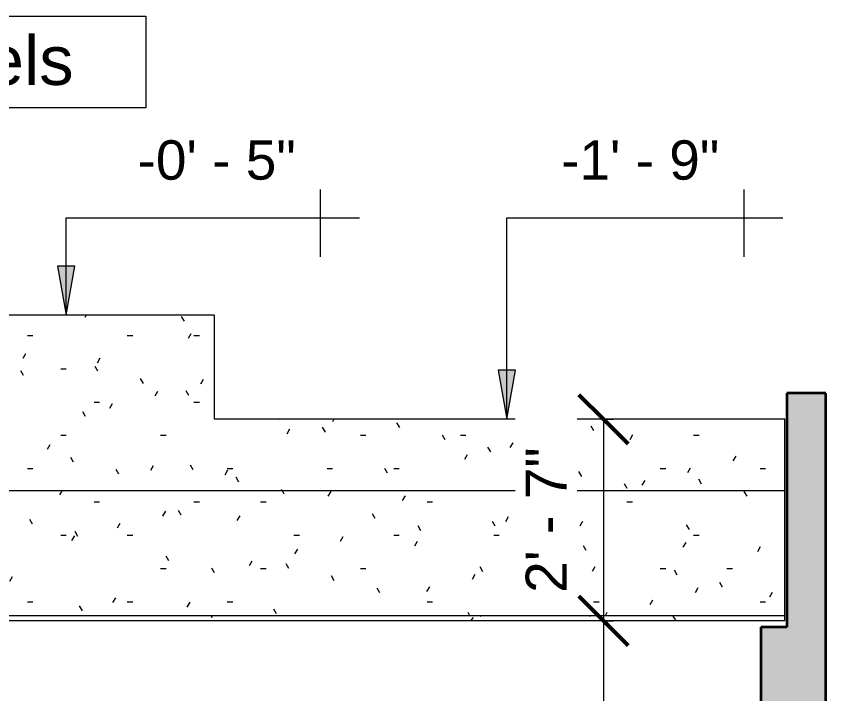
# Model space of a CAD drawing. Header units: inches. Extents: x -12094 to -4267, y -204 to 12515.
# Drawn here: x -7424.6 to -7300.1, y -63.2 to 41 of the extents above; entities that cross this region are included whole.
import ezdxf

# ---------------------------------------------------------------- set-up
doc = ezdxf.new("R2010")
doc.units = ezdxf.units.IN
doc.header["$MEASUREMENT"] = 0
for name, color, linetype, lineweight in [('A-ANNO-DIMS', 211, 'Continuous', 9), ('A-ANNO-DIMS-64', 211, 'Continuous', 9), ('A-WALL', 113, 'Continuous', 18), ('G-ANNO-DIMS', 111, 'Continuous', 9), ('S-BEAM', 12, 'Continuous', 18), ('S-BEAM-IDEN', 2, 'Continuous', 9)]:
    doc.layers.add(name, color=color, linetype=linetype, lineweight=lineweight)
doc.styles.add('Arial_1', font='arial.ttf', dxfattribs={"height": 7.559055})
doc.styles.add('Arial_2', font='arial.ttf', dxfattribs={"height": 6.047244})
doc.styles.add('Arial_3', font='arial.ttf', dxfattribs={"height": 6.299213})
doc.dimstyles.new('Diagonal_-_Arial_2_5_mm_1', dxfattribs={"dimscale": 12, "dimtxt": 6.426831, "dimasz": 0.629921, "dimexe": 0.503937, "dimexo": 0.314961, "dimgap": 0.314961, "dimtad": 1, "dimdec": 4, "dimrnd": 0.0625, "dimzin": 1, "dimdsep": 46, "dimlunit": 4, "dimtxsty": 'Arial_3', "dimblk1": 'OBLIQUE', "dimblk2": 'OBLIQUE', "dimsah": 1, "dimcen": 0.09, "dimazin": 0, "dimtfac": 1, "dimtdec": 4, "dimtix": 1, "dimtmove": 0, "dimatfit": 3, "dimfxl": 1, "dimtvp": 1, "dimtfill": 1, "dimfrac": 2, "dimtolj": 1, "dimtzin": 0, "dimarcsym": 2})
pattern_1 = [(0, (-10986.386, 17.48), (20.48, 5.12), [0.845, -14.515, 0.845, -14.515, -81.92]), (0, (-10986.386, 17.48), (20.48, 5.12), [-30.72, 0.845, -29.875, 0.845, -14.515, -35.84]), (0, (-10986.386, 17.48), (20.48, 5.12), [-76.8, 0.845, -9.395, 0.845, -24.755]), (120, (-10978.706, 20.04), (-14.67405, 15.1762), [0.845, -14.515, 0.845, -14.515, -81.92]), (120, (-10978.706, 20.04), (-14.67405, 15.1762), [-30.72, 0.845, -29.875, 0.845, -14.515, -35.84]), (120, (-10978.706, 20.04), (-14.67405, 15.1762), [-76.8, 0.845, -9.395, 0.845, -24.755]), (240, (-10976.146, 30.28), (-5.80595, -20.2962), [0.845, -14.515, 0.845, -14.515, -81.92]), (240, (-10976.146, 30.28), (-5.80595, -20.2962), [-30.72, 0.845, -29.875, 0.845, -14.515, -35.84]), (240, (-10976.146, 30.28), (-5.80595, -20.2962), [-76.8, 0.845, -9.395, 0.845, -24.755])]

# ---------------------------------------------------------------- blocks, each defined once
blk = doc.blocks.new('Beam 2 Levels - Beams 2 Levels-233919-SECTION 02')
at = {"layer": 'S-BEAM'}
h = blk.add_hatch(dxfattribs=at)
h.set_pattern_fill('FP_8', color=256, style=0, pattern_type=2)
h.set_pattern_definition(pattern_1)
h.paths.add_polyline_path([(-9897.5, -32), (-9897.5, -21), (-9985.19, -21), (-9985.19, -5), (-10158.16, -5), (-10158.16, -32), (-9974.84, -32)], flags=0)
h = blk.add_hatch(dxfattribs=at)
h.set_pattern_fill('FP_8', color=256, style=0, pattern_type=2)
h.set_pattern_definition(pattern_1)
h.paths.add_polyline_path([(-10158.16, -51.21), (-9897.5, -51.21), (-9897.5, -32), (-10158.16, -32)], flags=0)
h = blk.add_hatch(dxfattribs=at)
h.set_pattern_fill('FP_15', color=256, style=0, pattern_type=2)
h.set_pattern_definition([(0, (-10986.386, -7.508), (20.48, 3.62), [0.845, -14.515, 0.845, -14.515, -81.92]), (0, (-10986.386, -7.508), (20.48, 3.62), [-30.72, 0.845, -29.875, 0.845, -14.515, -35.84]), (0, (-10986.386, -7.508), (20.48, 3.62), [-76.8, 0.845, -9.395, 0.845, -24.755]), (129.232, (-10978.706, -5.698), (-14.673758, 10.731343), [0.668, -11.475, 0.668, -11.475, -64.763]), (129.232, (-10978.706, -5.698), (-14.673758, 10.731343), [-24.286, 0.668, -23.618, 0.668, -11.475, -28.334]), (129.232, (-10978.706, -5.698), (-14.673758, 10.731343), [-60.716, 0.668, -7.428, 0.668, -19.571]), (230.768, (-10976.146, 1.543), (-5.806627, -14.351475), [0.668, -11.475, 0.668, -11.475, -64.763]), (230.768, (-10976.146, 1.543), (-5.806627, -14.351475), [-24.286, 0.668, -23.618, 0.668, -11.475, -28.334]), (230.768, (-10976.146, 1.543), (-5.806627, -14.351475), [-60.716, 0.668, -7.428, 0.668, -19.571])])
h.paths.add_polyline_path([(-9901.19, -52), (-9897.5, -52), (-9897.5, -51.21), (-10158.16, -51.21), (-10158.16, -52), (-9974.84, -52)], flags=0)
for p, q in [((-9985.19, -5), (-10158.16, -5)), ((-9985.19, -5), (-9985.19, -21)), ((-9897.5, -21), (-9985.19, -21)), ((-9897.5, -32), (-9897.5, -21)), ((-9897.5, -32), (-10158.16, -32)), ((-9897.5, -51.21), (-9897.5, -32)), ((-9897.5, -51.21), (-10158.16, -51.21)), ((-9897.5, -52), (-10158.16, -52)), ((-9897.5, -52), (-9897.5, -51.21))]:
    blk.add_line(p, q, dxfattribs=at)
blk = doc.blocks.new('DIMBLOCK19-SECTION 02')
at = {"layer": 'A-ANNO-DIMS-64', "lineweight": 50}
for p, q in [((-7334.3, -21), (-7338.08, -17.22)), ((-7334.3, -21), (-7330.52, -24.78)), ((-7334.3, -52), (-7338.08, -48.22)), ((-7334.3, -52), (-7330.52, -55.78))]:
    blk.add_line(p, q, dxfattribs=at)
at = {"layer": 'A-ANNO-DIMS-64'}
for p, q in [((-7332.74, -21), (-7340.35, -21)), ((-7334.3, -21), (-7334.3, -52)), ((-7334.3, -21), (-7332.74, -21)), ((-7332.74, -52), (-7340.35, -52)), ((-7334.3, -52), (-7332.74, -52))]:
    blk.add_line(p, q, dxfattribs=at)
at = {"layer": 'A-ANNO-DIMS-64', "color": 0, "insert": (-7346.26, -47.72), "char_height": 6.299, "width": 26.9334, "attachment_point": 1, "rotation": 90, "line_spacing_factor": 0.941778, "style": 'Arial_3', "bg_fill": 3, "box_fill_scale": 1.25, "bg_fill_color": 256, "bg_fill_true_color": 13158600, "bg_fill_transparency": 0}
blk.add_mtext('2\' - 7"', dxfattribs=at)
blk = doc.blocks.new('_Oblique')
at = {"color": 0, "linetype": 'ByBlock', "lineweight": -2}
blk.add_line((-0.5, -0.5), (0.5, 0.5), dxfattribs=at)
blk = doc.blocks.new('DIMBLOCK20-SECTION 02')
at = {"layer": 'A-ANNO-DIMS-64', "lineweight": 50}
for p, q in [((-7334.3, -52), (-7338.08, -48.22)), ((-7334.3, -52), (-7330.52, -55.78)), ((-7334.3, -128), (-7338.08, -124.22)), ((-7334.3, -128), (-7330.52, -131.78))]:
    blk.add_line(p, q, dxfattribs=at)
at = {"layer": 'A-ANNO-DIMS-64'}
for p, q in [((-7332.74, -52), (-7340.35, -52)), ((-7334.3, -52), (-7334.3, -128)), ((-7334.3, -52), (-7332.74, -52)), ((-7332.74, -128), (-7340.35, -128)), ((-7334.3, -128), (-7332.74, -128))]:
    blk.add_line(p, q, dxfattribs=at)
at = {"layer": 'A-ANNO-DIMS-64', "color": 0, "insert": (-7346.26, -101.22), "char_height": 6.299, "width": 26.9334, "attachment_point": 1, "rotation": 90, "line_spacing_factor": 0.941778, "style": 'Arial_3', "bg_fill": 3, "box_fill_scale": 1.25, "bg_fill_color": 256, "bg_fill_true_color": 13158600, "bg_fill_transparency": 0}
blk.add_mtext('6\' - 4"', dxfattribs=at)
blk = doc.blocks.new('Etiqueta de armazón estructural - Encuadrado-75555-SECTION 02')
at = {"layer": 'S-BEAM-IDEN'}
for p, q in [((-10756.01, 26.89), (-10756.01, 41.01)), ((-10756.01, 41.01), (-10660.69, 41.01)), ((-10660.69, 41.01), (-10660.69, 26.89)), ((-10660.69, 26.89), (-10756.01, 26.89))]:
    blk.add_line(p, q, dxfattribs=at)
blk = doc.blocks.new('Cotas de elevación - Cota de elevación - Cruz-72849-SECTION 02')
at = {"layer": 'G-ANNO-DIMS'}
for p, q in [((-11470.61, 19.25), (-11470.61, 7.25)), ((-11476.61, 13.25), (-11464.61, 13.25))]:
    blk.add_line(p, q, dxfattribs=at)

msp = doc.modelspace()

# ---------------------------------------------------------------- hatches: boundary and pattern name
at = {"layer": 'A-WALL'}
for points in [[(-7300.12144, -53), (-7300.12144, -17), (-7306.12144, -17), (-7306.12144, -53)], [(-7300.12144, -140), (-7300.12144, -53), (-7310.12144, -53), (-7310.12144, -140)]]:
    msp.add_hatch(color=256, dxfattribs=at).paths.add_polyline_path(points, flags=0)
at = {"layer": 'G-ANNO-DIMS'}
msp.add_hatch(color=256, dxfattribs=at).paths.add_polyline_path([(-7416.87489, -5), (-7415.54202, 2.55906), (-7418.20775, 2.55906)], flags=0)

# ---------------------------------------------------------------- linework, layer by layer
at = {"layer": 'A-WALL', "lineweight": 35}
for p, q in [((-7300.12144, -17), (-7306.12144, -17)), ((-7306.12144, -17), (-7306.12144, -53)), ((-7300.12144, -140), (-7300.12144, -17)), ((-7306.12144, -53), (-7310.12144, -53)), ((-7310.12144, -53), (-7310.12144, -128))]:
    msp.add_line(p, q, dxfattribs=at)
at = {"layer": 'G-ANNO-DIMS'}
for p, q in [((-7416.87489, 9.99359), (-7377.81847, 9.99359)), ((-7416.87489, -5), (-7416.87489, 9.99359)), ((-7349.1771, 9.99359), (-7312.72444, 9.99359)), ((-7349.1771, -21), (-7349.1771, 9.99359)), ((-7415.54202, 2.55906), (-7418.20775, 2.55906)), ((-7418.20775, 2.55906), (-7416.87489, -5)), ((-7416.87489, -5), (-7415.54202, 2.55906)), ((-7347.84423, -13.44094), (-7350.50996, -13.44094)), ((-7350.50996, -13.44094), (-7349.1771, -21))]:
    msp.add_line(p, q, dxfattribs=at)

# ---------------------------------------------------------------- block references
for p in [(4092.78717, -3.2547), (4157.8812, -3.2547)]:
    msp.add_blockref('Cotas de elevación - Cota de elevación - Cruz-72849-SECTION 02', p, dxfattribs=at)
at = {"layer": 'S-BEAM'}
msp.add_blockref('Beam 2 Levels - Beams 2 Levels-233919-SECTION 02', (2591.06796, 0), dxfattribs=at)
at = {"layer": 'S-BEAM-IDEN'}
msp.add_blockref('Etiqueta de armazón estructural - Encuadrado-75555-SECTION 02', (3256.03934, 0), dxfattribs=at)

# ---------------------------------------------------------------- texts
at = {"layer": 'S-BEAM-IDEN', "insert": (-7490.87258, 37.98861), "char_height": 7.5590551, "width": 93.122, "attachment_point": 1, "style": 'Arial_1'}
msp.add_mtext('Beams 2 Levels', dxfattribs=at)

# ---------------------------------------------------------------- next in the draw order: texts
at = {"layer": 'G-ANNO-DIMS', "char_height": 6.047244, "width": 29.022108, "attachment_point": 1, "line_spacing_factor": 0.941778, "style": 'Arial_2', "bg_fill": 3, "box_fill_scale": 1.25, "bg_fill_color": 256, "bg_fill_true_color": 13158600, "bg_fill_transparency": 0}
for s, insert in [('-0\' - 5"', (-7405.91102, 21.90859)), ('-1\' - 9"', (-7340.81699, 21.90859))]:
    msp.add_mtext(s, dxfattribs=dict(at, insert=insert))

# ---------------------------------------------------------------- next in the draw order: dimensions: what is measured, and where the dimension line sits
at = {"layer": 'A-ANNO-DIMS'}
dim = msp.add_linear_dim(base=(-7334.30331, -52), p1=(-7328.95825, -21), p2=(-7328.95825, -52), angle=90, dimstyle='Diagonal_-_Arial_2_5_mm_1', override={"dimpost": '<>', "dimfxl": 31}, dxfattribs=at)
dim.commit()
dim.dimension.update_dxf_attribs({"geometry": 'DIMBLOCK19-SECTION 02', "text_midpoint": (-7341.24533, -36.5)})

# ---------------------------------------------------------------- next in the draw order: hatches: boundary and pattern name
at = {"layer": 'G-ANNO-DIMS'}
msp.add_hatch(color=256, dxfattribs=at).paths.add_polyline_path([(-7349.1771, -21), (-7347.84423, -13.44094), (-7350.50996, -13.44094)], flags=0)

# ---------------------------------------------------------------- next in the draw order: linework, layer by layer
msp.add_line((-7349.1771, -21), (-7347.84423, -13.44094), dxfattribs=at)

# ---------------------------------------------------------------- next in the draw order: dimensions: what is measured, and where the dimension line sits
at = {"layer": 'A-ANNO-DIMS'}
dim = msp.add_linear_dim(base=(-7334.30331, -128), p1=(-7328.95825, -52), p2=(-7328.95825, -128), angle=90, dimstyle='Diagonal_-_Arial_2_5_mm_1', override={"dimpost": '<>', "dimfxl": 76}, dxfattribs=at)
dim.commit()
dim.dimension.update_dxf_attribs({"geometry": 'DIMBLOCK20-SECTION 02', "text_midpoint": (-7341.29904, -90)})

doc.saveas('drawing.dxf')
